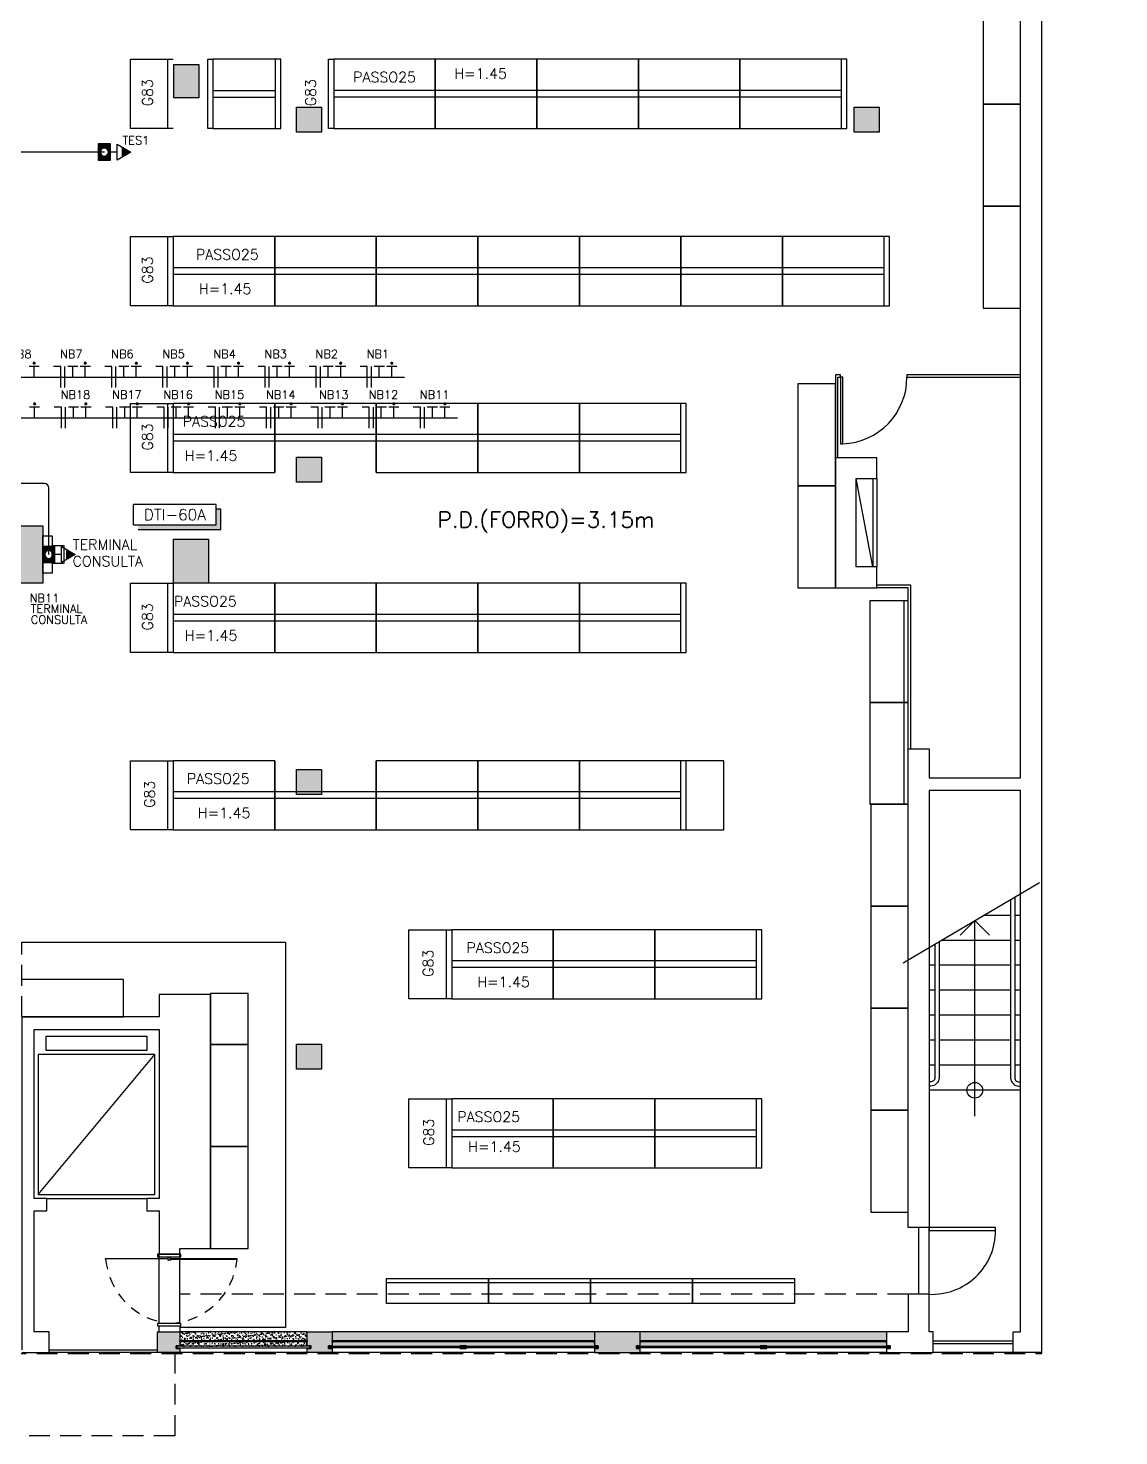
# Model space of a CAD drawing. Header units: metres. Extents: x -367 to 368, y -238 to 223.
# Drawn here: x 254.58 to 267.68, y 176.95 to 193.85 of the extents above; entities that cross this region are included whole.
import ezdxf
from ezdxf.enums import TextEntityAlignment as Align

# ---------------------------------------------------------------- set-up
doc = ezdxf.new("R2010")
doc.units = ezdxf.units.M
for name, pattern in [('DIVIDE', [31.75, 12.7, -6.35, 0, -6.35, 0, -6.35]), ('LA_BAU_BASES GERAIS_R00$0$LA_BAU_ALVENARIA TÉRREO_R01$0$HIDDEN2', [0.1875, 0.125, -0.0625]), ('LA_BAU_BASES GERAIS_R00$0$LA_BAU_FACHADAS_R01$0$DASHED2', [0.375, 0.25, -0.125])]:
    doc.linetypes.add(name, pattern=pattern)
for name, color, linetype in [('ELE-INDICAÇÕES', 10, 'Continuous'), ('ELE-INSTALAÇÕES', 160, 'Continuous'), ('ELE-TOMADAS', 10, 'Continuous'), ('ELE-VARIADOS', 10, 'Continuous'), ('ELETRICA', 160, 'Continuous'), ('LA_BAU_BASES GERAIS_R00$0$base', 253, 'Continuous')]:
    doc.layers.add(name, color=color, linetype=linetype)
doc.styles.add('LA_BAU_BASES GERAIS_R00$0$LA_BAU_MERC_R01$0$R40-125-RS', font='romans.shx', dxfattribs={"height": 0.1248})
doc.styles.add('LA_BAU_BASES GERAIS_R00$0$LA_BAU_MERC_R01$0$RS80', font='ROMANS', dxfattribs={"height": 0.18})
doc.styles.add('LA_BAU_BASES GERAIS_R00$0$R60-125-RS', font='romans.shx', dxfattribs={"height": 0.19})
doc.styles.add('LA_BAU_BASES GERAIS_R00$0$R80-100-RS', font='romans.shx', dxfattribs={"height": 0.203})
doc.styles.get("Standard").update_dxf_attribs({"font": 'romans.shx'})

# ---------------------------------------------------------------- blocks, each defined once
blk = doc.blocks.new('LA_BAU_BASES GERAIS_R00$0$LA_BAU_ALVENARIA TÉRREO_R01$0$PIL')
blk.add_lwpolyline([(-0.5, 0.5), (0.5, 0.5), (0.5, -0.5), (-0.5, -0.5)], close=True)
blk = doc.blocks.new('LA_BAU_BASES GERAIS_R00$0$LA_BAU_ALVENARIA TÉRREO_R01$0$mainel')
for p, q in [((244.802, 177.711), (244.762, 177.711)), ((244.762, 177.711), (244.762, 177.709)), ((244.762, 177.709), (244.842, 177.709)), ((244.762, 177.709), (244.762, 177.709)), ((244.762, 177.709), (244.8, 177.709)), ((244.842, 177.679), (244.762, 177.679)), ((244.8, 177.679), (244.762, 177.679)), ((244.762, 177.679), (244.762, 177.677)), ((244.762, 177.677), (244.802, 177.677)), ((244.8, 177.709), (244.8, 177.679)), ((244.802, 177.677), (244.802, 177.711)), ((244.802, 177.711), (244.842, 177.711)), ((244.802, 177.677), (244.802, 177.709)), ((244.842, 177.677), (244.802, 177.677)), ((244.804, 177.709), (244.804, 177.679)), ((244.842, 177.709), (244.804, 177.709)), ((244.804, 177.679), (244.842, 177.679)), ((244.842, 177.711), (244.842, 177.709)), ((244.842, 177.679), (244.842, 177.677))]:
    blk.add_line(p, q)
blk = doc.blocks.new('LA_BAU_BASES GERAIS_R00$0$LA_BAU_ALVENARIA TÉRREO_R01')
at = {"layer": 'LA_BAU_BASES GERAIS_R00$0$base'}
h = blk.add_hatch(color=256, dxfattribs=at)
h.dxf.hatch_style = 1
h.paths.add_polyline_path([(256.628, 193.418), (256.328, 193.418), (256.328, 193.018), (256.628, 193.018)])
h = blk.add_hatch(color=256, dxfattribs=at)
h.dxf.hatch_style = 1
h.paths.add_polyline_path([(258.1, 192.903), (257.8, 192.903), (257.8, 192.603), (258.1, 192.603)])
h = blk.add_hatch(color=256, dxfattribs=at)
h.dxf.hatch_style = 1
h.paths.add_polyline_path([(264.8, 192.903), (264.5, 192.903), (264.5, 192.603), (264.8, 192.603)])
h = blk.add_hatch(color=256, dxfattribs=at)
h.dxf.hatch_style = 1
h.paths.add_polyline_path([(258.1, 188.703), (257.8, 188.703), (257.8, 188.403), (258.1, 188.403)])
h = blk.add_hatch(color=256, dxfattribs=at)
h.dxf.hatch_style = 1
h.paths.add_polyline_path([(254.755, 187.878), (254.425, 187.878), (254.425, 187.188), (254.755, 187.188)])
h = blk.add_hatch(color=256, dxfattribs=at)
h.dxf.hatch_style = 1
h.paths.add_polyline_path([(256.745, 187.717), (256.325, 187.717), (256.325, 187.187), (256.745, 187.187)])
at = {"layer": 'LA_BAU_BASES GERAIS_R00$0$base', "linetype": 'Continuous'}
h = blk.add_hatch(color=256, dxfattribs=at)
h.dxf.hatch_style = 1
h.paths.add_polyline_path([(258.1, 184.953), (257.8, 184.953), (257.8, 184.653), (258.1, 184.653)])
h = blk.add_hatch(color=256, dxfattribs=at)
h.dxf.hatch_style = 1
h.paths.add_polyline_path([(258.1, 181.653), (257.8, 181.653), (257.8, 181.353), (258.1, 181.353)])
at = {"layer": 'LA_BAU_BASES GERAIS_R00$0$base'}
h = blk.add_hatch(color=256, dxfattribs=at)
h.dxf.hatch_style = 1
h.paths.add_polyline_path([(256.4, 178.2), (256.13, 178.2), (256.13, 177.95), (256.4, 177.95), (256.4, 177.998), (256.355, 177.998), (256.355, 178.032), (256.4, 178.032)])
h = blk.add_hatch(dxfattribs=at)
h.set_pattern_fill('AR-SAND', color=256, scale=0.001)
h.paths.add_polyline_path([(257.93, 178.2), (256.4, 178.2), (256.4, 178.09), (257.93, 178.09)])
h = blk.add_hatch(color=256, dxfattribs=at)
h.dxf.hatch_style = 1
h.paths.add_polyline_path([(258.23, 178.2), (257.93, 178.2), (257.93, 178.032), (257.975, 178.032), (257.975, 177.998), (257.93, 177.998), (257.93, 177.95), (258.23, 177.95), (258.23, 177.998), (258.185, 177.998), (258.185, 178.032), (258.23, 178.032)])
h = blk.add_hatch(dxfattribs=at)
h.set_pattern_fill('AR-SAND', color=256, scale=0.001)
h.paths.add_polyline_path([(261.38, 178.2), (258.23, 178.2), (258.23, 178.09), (261.38, 178.09)])
h = blk.add_hatch(color=256, dxfattribs=at)
h.dxf.hatch_style = 1
h.paths.add_polyline_path([(261.93, 178.2), (261.38, 178.2), (261.38, 178.032), (261.425, 178.032), (261.425, 177.998), (261.38, 177.998), (261.38, 177.95), (261.93, 177.95), (261.93, 177.998), (261.885, 177.998), (261.885, 178.032), (261.93, 178.032)])
at = {"layer": 'LA_BAU_BASES GERAIS_R00$0$base', "linetype": 'Continuous'}
h = blk.add_hatch(dxfattribs=at)
h.set_pattern_fill('AR-SAND', color=256, scale=0.001)
h.paths.add_polyline_path([(264.89, 178.2), (261.93, 178.2), (261.93, 178.09), (264.89, 178.09)])
h = blk.add_hatch(dxfattribs=at)
h.set_pattern_fill('AR-SAND', color=256, scale=0.001)
h.paths.add_polyline_path([(256.4, 178.08), (257.93, 178.08), (257.93, 178.025), (256.4, 178.025)])
h = blk.add_hatch(dxfattribs=at)
h.set_pattern_fill('AR-SAND', color=256, scale=0.001)
h.paths.add_polyline_path([(258.23, 178.08), (261.38, 178.08), (261.38, 178.025), (258.23, 178.025)])
at = {"layer": 'LA_BAU_BASES GERAIS_R00$0$base'}
h = blk.add_hatch(dxfattribs=at)
h.set_pattern_fill('AR-SAND', color=256, scale=0.001)
h.paths.add_polyline_path([(261.93, 178.08), (264.89, 178.08), (264.89, 178.025), (261.93, 178.025)])
at = {"layer": 'LA_BAU_BASES GERAIS_R00$0$base', "linetype": 'Continuous'}
for p, q in [((264.725, 187.384), (264.525, 188.444)), ((264.725, 188.444), (264.725, 187.384)), ((264.775, 188.444), (264.775, 187.384)), ((265.088, 182.631), (266.727, 183.595)), ((266.38, 183.2), (266.056, 183.2)), ((266.5, 183.2), (266.43, 183.2)), ((266.38, 182.9), (265.546, 182.9)), ((266.5, 182.9), (266.43, 182.9)), ((265.47, 182.6), (265.4, 182.6)), ((266.38, 182.6), (265.52, 182.6)), ((266.5, 182.6), (266.43, 182.6)), ((265.47, 182.3), (265.4, 182.3)), ((266.38, 182.3), (265.52, 182.3)), ((266.5, 182.3), (266.43, 182.3)), ((265.47, 182), (265.4, 182)), ((266.38, 182), (265.52, 182)), ((266.5, 182), (266.43, 182)), ((265.47, 181.7), (265.4, 181.7)), ((266.38, 181.7), (265.52, 181.7)), ((266.5, 181.7), (266.43, 181.7)), ((254.7, 179.85), (256.1, 181.53)), ((265.47, 181.4), (265.4, 181.4)), ((266.38, 181.4), (265.52, 181.4)), ((266.5, 181.4), (266.43, 181.4)), ((266.5, 181.1), (265.4, 181.1)), ((254.803, 179.8), (256.005, 179.8)), ((265.275, 179.45), (265.275, 178.65)), ((265.4, 178.65), (265.4, 179.45)), ((256.15, 178.33), (256.15, 179.13)), ((256.4, 178.33), (256.4, 179.13)), ((264.89, 178.2), (261.93, 178.2)), ((259.795, 178.025), (259.795, 178.005)), ((259.815, 178.025), (259.815, 178.005)), ((263.4, 178.025), (263.4, 178.005)), ((263.42, 178.025), (263.42, 178.005)), ((266.41, 177.95), (265.45, 177.95)), ((266.75, 177.95), (266.75, 177.94))]:
    blk.add_line(p, q, dxfattribs=at)
at = {"layer": 'LA_BAU_BASES GERAIS_R00$0$base'}
for p, q in [((256.15, 178.3), (256.15, 179.1)), ((256.4, 178.3), (256.4, 179.1)), ((257.93, 178.2), (256.4, 178.2)), ((261.38, 178.2), (258.23, 178.2)), ((257.915, 178.09), (256.402, 178.09)), ((257.915, 178.08), (256.402, 178.08)), ((261.365, 178.09), (258.245, 178.09)), ((261.365, 178.08), (258.245, 178.08)), ((264.875, 178.09), (261.945, 178.09)), ((264.875, 178.08), (261.945, 178.08)), ((265.45, 178.09), (266.41, 178.09)), ((265.45, 178.06), (266.41, 178.06)), ((256.13, 177.98), (254.83, 177.98)), ((256.13, 177.95), (254.83, 177.95)), ((257.93, 177.95), (256.4, 177.95)), ((261.38, 177.95), (258.23, 177.95)), ((264.89, 177.95), (261.93, 177.95))]:
    blk.add_line(p, q, dxfattribs=at)
at = {"layer": 'LA_BAU_BASES GERAIS_R00$0$base', "linetype": 'LA_BAU_BASES GERAIS_R00$0$LA_BAU_FACHADAS_R01$0$DASHED2'}
for p, q in [((265.15, 178.65), (256.4, 178.65)), ((252.055, 177.94), (266.75, 177.94)), ((256.338, 177.95), (256.338, 176.95)), ((256.338, 176.95), (244.01, 176.95))]:
    blk.add_line(p, q, dxfattribs=at)
at = {"layer": 'LA_BAU_BASES GERAIS_R00$0$base', "linetype": 'Continuous'}
for points in [[(267.681, 200.09), (266.75, 200.09), (266.75, 177.95), (266.41, 177.95), (266.41, 178.2), (266.5, 178.2), (266.5, 184.7), (265.4, 184.7), (265.4, 179.45), (265.15, 179.45), (265.15, 185.2), (265.4, 185.2), (265.4, 184.85), (266.5, 184.85), (266.5, 210.65)], [(264.305, 188.694), (264.305, 189.662), (264.335, 189.662), (264.335, 189.692), (264.275, 189.692), (264.275, 188.694)], [(266.5, 189.692), (265.135, 189.692), (265.135, 189.662), (266.5, 189.662)], [(265.18, 185.2), (265.18, 187.164), (264.775, 187.164)], [(265.15, 185.2), (265.15, 187.134), (264.775, 187.134)], [(264.89, 177.998), (264.89, 177.95), (265.45, 177.95), (265.45, 178.2), (265.4, 178.2), (265.4, 178.65), (265.15, 178.65), (265.15, 178.2), (264.89, 178.2), (264.89, 178.032)], [(259.795, 178.005), (258.195, 178.005), (258.195, 178.025), (259.795, 178.025)], [(259.815, 178.025), (261.415, 178.025), (261.415, 178.005), (259.815, 178.005)], [(263.4, 178.005), (261.895, 178.005), (261.895, 178.025), (263.4, 178.025)], [(263.42, 178.025), (264.925, 178.025), (264.925, 178.005), (263.42, 178.005)], [(264.89, 178.032), (264.935, 178.032), (264.935, 177.998), (264.89, 177.998), (264.89, 178), (264.933, 178), (264.933, 178.03), (264.89, 178.03), (264.89, 178.032)]]:
    blk.add_lwpolyline(points, dxfattribs=at)
at = {"layer": 'LA_BAU_BASES GERAIS_R00$0$base'}
for points in [[(256.328, 193.418), (256.628, 193.418), (256.628, 193.018), (256.328, 193.018)], [(257.8, 192.903), (258.1, 192.903), (258.1, 192.603), (257.8, 192.603)], [(264.5, 192.903), (264.8, 192.903), (264.8, 192.603), (264.5, 192.603)], [(257.8, 188.703), (258.1, 188.703), (258.1, 188.403), (257.8, 188.403)], [(256.325, 187.717), (256.745, 187.717), (256.745, 187.187), (256.325, 187.187)], [(256.412, 178.27), (256.412, 178.3), (256.132, 178.3), (256.132, 178.27)], [(256.415, 178.09), (256.402, 178.09), (256.402, 178.08), (256.415, 178.08), (256.415, 178.078), (256.4, 178.078), (256.4, 178.091), (256.415, 178.091)], [(257.915, 178.09), (257.928, 178.09), (257.928, 178.08), (257.915, 178.08), (257.915, 178.078), (257.93, 178.078), (257.93, 178.091), (257.915, 178.091)], [(258.245, 178.09), (258.232, 178.09), (258.232, 178.08), (258.245, 178.08), (258.245, 178.078), (258.23, 178.078), (258.23, 178.091), (258.245, 178.091)], [(261.365, 178.09), (261.378, 178.09), (261.378, 178.08), (261.365, 178.08), (261.365, 178.078), (261.38, 178.078), (261.38, 178.091), (261.365, 178.091)], [(261.945, 178.09), (261.932, 178.09), (261.932, 178.08), (261.945, 178.08), (261.945, 178.078), (261.93, 178.078), (261.93, 178.091), (261.945, 178.091)]]:
    blk.add_lwpolyline(points, close=True, dxfattribs=at)
at = {"layer": 'LA_BAU_BASES GERAIS_R00$0$base', "linetype": 'Continuous'}
for points in [[(264.335, 188.862), (264.365, 188.862), (264.365, 189.662), (264.335, 189.662)], [(264.775, 188.694), (264.275, 188.694), (264.275, 187.134), (264.775, 187.134), (264.775, 187.384), (264.525, 187.384), (264.525, 188.444), (264.775, 188.444)], [(257.8, 184.953), (258.1, 184.953), (258.1, 184.653), (257.8, 184.653)], [(254.796, 181.576), (254.796, 181.749), (256.002, 181.749), (256.002, 181.576)], [(257.8, 181.653), (258.1, 181.653), (258.1, 181.353), (257.8, 181.353)], [(256.1, 179.85), (256.1, 181.53), (254.7, 181.53), (254.7, 179.85)], [(265.4, 179.415), (266.2, 179.415), (266.2, 179.45), (265.4, 179.45)], [(256.254, 179.079), (256.254, 179.074), (255.508, 179.074), (255.508, 179.079)], [(256.412, 179.1), (256.412, 179.13), (256.132, 179.13), (256.132, 179.1)], [(256.292, 179.077), (256.292, 179.072), (257.087, 179.072), (257.087, 179.077)], [(256.365, 178.005), (257.965, 178.005), (257.965, 178.025), (256.365, 178.025)], [(264.875, 178.09), (264.888, 178.09), (264.888, 178.08), (264.875, 178.08), (264.875, 178.078), (264.89, 178.078), (264.89, 178.091), (264.875, 178.091)]]:
    blk.add_lwpolyline(points, close=True, dxfattribs=at)
for points in [[(266.43, 183.42), (266.43, 181.25, 0.414214), (266.48, 181.2), (266.5, 181.2)], [(266.38, 183.391), (266.38, 181.25, 0.414214), (266.48, 181.15), (266.5, 181.15)], [(265.52, 182.885), (265.52, 181.25, -0.414214), (265.42, 181.15), (265.4, 181.15)], [(265.47, 182.855), (265.47, 181.25, -0.414214), (265.42, 181.2), (265.4, 181.2)]]:
    blk.add_lwpolyline(points, format="xyb", dxfattribs=at)
at = {"layer": 'LA_BAU_BASES GERAIS_R00$0$base', "linetype": 'LA_BAU_BASES GERAIS_R00$0$LA_BAU_FACHADAS_R01$0$DASHED2'}
blk.add_lwpolyline([(254.5, 181.98), (254.5, 182.88), (257.67, 182.88), (257.67, 178.25), (256.4, 178.25)], dxfattribs=at)
at = {"layer": 'LA_BAU_BASES GERAIS_R00$0$base'}
for points in [[(254.5, 177.95), (254.5, 177.95), (254.83, 177.95), (254.83, 178.2), (254.65, 178.2), (254.65, 179.65), (254.803, 179.65), (254.803, 179.8), (254.65, 179.8), (254.65, 181.83), (256.15, 181.83), (256.15, 179.8), (256.005, 179.8), (256.005, 179.65), (256.15, 179.65), (256.15, 179.13), (256.4, 179.13), (256.4, 179.2), (256.77, 179.2), (256.77, 182.25), (256.15, 182.25), (256.15, 181.98), (254.5, 181.98), (254.5, 177.984)], [(256.4, 177.998), (256.4, 177.95), (256.13, 177.95), (256.13, 178.2), (256.4, 178.2), (256.4, 178.032)], [(256.15, 178.2), (256.15, 178.27), (256.4, 178.27), (256.4, 178.2)], [(257.93, 178.032), (257.93, 178.2), (258.23, 178.2), (258.23, 178.032)], [(261.93, 178.032), (261.93, 178.2), (261.38, 178.2), (261.38, 178.032)], [(256.4, 178.032), (256.355, 178.032), (256.355, 177.998), (256.4, 177.998), (256.4, 178), (256.357, 178), (256.357, 178.03), (256.4, 178.03), (256.4, 178.032)], [(257.93, 178.032), (257.975, 178.032), (257.975, 177.998), (257.93, 177.998), (257.93, 178), (257.973, 178), (257.973, 178.03), (257.93, 178.03), (257.93, 178.032)], [(258.23, 177.998), (258.23, 177.95), (257.93, 177.95), (257.93, 177.998)], [(258.23, 178.032), (258.185, 178.032), (258.185, 177.998), (258.23, 177.998), (258.23, 178), (258.187, 178), (258.187, 178.03), (258.23, 178.03), (258.23, 178.032)], [(261.38, 178.032), (261.425, 178.032), (261.425, 177.998), (261.38, 177.998), (261.38, 178), (261.423, 178), (261.423, 178.03), (261.38, 178.03), (261.38, 178.032)], [(261.38, 177.998), (261.38, 177.95), (261.93, 177.95), (261.93, 177.998)], [(261.93, 178.032), (261.885, 178.032), (261.885, 177.998), (261.93, 177.998), (261.93, 178), (261.887, 178), (261.887, 178.03), (261.93, 178.03), (261.93, 178.032)]]:
    blk.add_lwpolyline(points, dxfattribs=at)
at = {"layer": 'LA_BAU_BASES GERAIS_R00$0$base', "linetype": 'Continuous'}
for radius in [0.0191, 0.0163]:
    blk.add_circle((256.273, 179.075), radius, dxfattribs=at)
for centre, radius, start, end in [((264.335, 189.661), 0.8, 272.1476, 0.0402), ((265.434, 179.415), 0.766, 267.4377, 0)]:
    blk.add_arc(centre, radius, start, end, dxfattribs=at)
at = {"layer": 'LA_BAU_BASES GERAIS_R00$0$base', "linetype": 'LA_BAU_BASES GERAIS_R00$0$LA_BAU_ALVENARIA TÉRREO_R01$0$HIDDEN2'}
for centre, radius, start, end in [((256.357, 179.148), 0.852, 185.0333, 264.4509), ((256.246, 179.143), 0.844, 271.939, 355.185)]:
    blk.add_arc(centre, radius, start, end, dxfattribs=at)
at = {"layer": 'LA_BAU_BASES GERAIS_R00$0$base', "xscale": 0.69, "yscale": 0.33, "zscale": 0.69, "rotation": 270}
blk.add_blockref('LA_BAU_BASES GERAIS_R00$0$LA_BAU_ALVENARIA TÉRREO_R01$0$PIL', (254.59, 187.533), dxfattribs=at)
at = {"layer": 'LA_BAU_BASES GERAIS_R00$0$base', "linetype": 'Continuous'}
for p in [(15.003, 0.321), (18.608, 0.321)]:
    blk.add_blockref('LA_BAU_BASES GERAIS_R00$0$LA_BAU_ALVENARIA TÉRREO_R01$0$mainel', p, dxfattribs=at)
blk = doc.blocks.new('LA_BAU_BASES GERAIS_R00$0$LA_BAU_MERC_R01')
at = {"layer": 'LA_BAU_BASES GERAIS_R00$0$base'}
for p, q in [((266.05, 194.165), (266.05, 192.94)), ((266.5, 192.94), (266.5, 194.165)), ((257.551, 193.48), (256.801, 193.48)), ((256.801, 192.65), (256.801, 193.48)), ((257.551, 192.65), (257.551, 193.48)), ((258.249, 193.48), (258.249, 192.65)), ((259.469, 193.48), (258.249, 193.48)), ((259.469, 193.48), (259.469, 192.65)), ((260.689, 193.48), (259.469, 193.48)), ((259.469, 192.65), (259.469, 193.48)), ((260.689, 193.48), (260.689, 192.65)), ((261.909, 193.48), (260.689, 193.48)), ((260.689, 192.65), (260.689, 193.48)), ((261.909, 193.48), (261.909, 192.65)), ((263.129, 193.48), (261.909, 193.48)), ((261.909, 192.65), (261.909, 193.48)), ((263.129, 193.48), (263.129, 192.65)), ((264.349, 193.48), (263.129, 193.48)), ((263.129, 192.65), (263.129, 193.48)), ((264.349, 192.65), (264.349, 193.48)), ((256.801, 193.105), (257.551, 193.105)), ((259.469, 193.105), (258.249, 193.105)), ((260.689, 193.105), (259.469, 193.105)), ((261.909, 193.105), (260.689, 193.105)), ((263.129, 193.105), (261.909, 193.105)), ((264.349, 193.105), (263.129, 193.105)), ((256.801, 193.025), (257.551, 193.025)), ((259.469, 193.025), (258.249, 193.025)), ((260.689, 193.025), (259.469, 193.025)), ((261.909, 193.025), (260.689, 193.025)), ((263.129, 193.025), (261.909, 193.025)), ((264.349, 193.025), (263.129, 193.025)), ((266.05, 192.94), (266.05, 191.715)), ((266.5, 192.94), (266.05, 192.94)), ((266.05, 192.94), (266.5, 192.94)), ((266.5, 191.715), (266.5, 192.94)), ((256.801, 192.65), (257.551, 192.65)), ((258.249, 192.65), (259.469, 192.65)), ((259.469, 192.65), (260.689, 192.65)), ((260.689, 192.65), (261.909, 192.65)), ((261.909, 192.65), (263.129, 192.65)), ((263.129, 192.65), (264.349, 192.65)), ((266.05, 191.715), (266.05, 190.49)), ((266.5, 191.715), (266.05, 191.715)), ((266.05, 191.715), (266.5, 191.715)), ((266.5, 190.49), (266.5, 191.715)), ((256.32, 191.35), (256.32, 190.52)), ((257.54, 191.35), (256.32, 191.35)), ((257.54, 191.35), (257.54, 190.52)), ((258.76, 191.35), (257.54, 191.35)), ((257.54, 190.52), (257.54, 191.35)), ((258.76, 191.35), (258.76, 190.52)), ((259.98, 191.35), (258.76, 191.35)), ((258.76, 190.52), (258.76, 191.35)), ((259.98, 191.35), (259.98, 190.52)), ((261.2, 191.35), (259.98, 191.35)), ((259.98, 190.52), (259.98, 191.35)), ((261.2, 191.35), (261.2, 190.52)), ((262.42, 191.35), (261.2, 191.35)), ((261.2, 190.52), (261.2, 191.35)), ((262.42, 190.52), (262.42, 191.35)), ((262.42, 191.35), (262.42, 190.52)), ((263.64, 191.35), (262.42, 191.35)), ((263.64, 191.35), (263.64, 190.52)), ((264.86, 191.35), (263.64, 191.35)), ((263.64, 190.52), (263.64, 191.35)), ((264.86, 190.52), (264.86, 191.35)), ((257.54, 190.975), (256.32, 190.975)), ((257.54, 190.895), (256.32, 190.895)), ((258.76, 190.975), (257.54, 190.975)), ((258.76, 190.895), (257.54, 190.895)), ((259.98, 190.975), (258.76, 190.975)), ((259.98, 190.895), (258.76, 190.895)), ((261.2, 190.975), (259.98, 190.975)), ((261.2, 190.895), (259.98, 190.895)), ((262.42, 190.975), (261.2, 190.975)), ((262.42, 190.895), (261.2, 190.895)), ((263.64, 190.975), (262.42, 190.975)), ((263.64, 190.895), (262.42, 190.895)), ((264.86, 190.975), (263.64, 190.975)), ((264.86, 190.895), (263.64, 190.895)), ((256.32, 190.52), (257.54, 190.52)), ((257.54, 190.52), (258.76, 190.52)), ((258.76, 190.52), (259.98, 190.52)), ((259.98, 190.52), (261.2, 190.52)), ((261.2, 190.52), (262.42, 190.52)), ((262.42, 190.52), (263.64, 190.52)), ((263.64, 190.52), (264.86, 190.52)), ((266.05, 190.49), (266.5, 190.49)), ((263.825, 189.584), (263.825, 188.359)), ((264.275, 189.584), (263.825, 189.584)), ((264.275, 188.359), (264.275, 189.584)), ((256.32, 189.347), (256.32, 188.517)), ((257.54, 189.347), (256.32, 189.347)), ((257.54, 189.347), (257.54, 188.517)), ((258.76, 189.347), (257.54, 189.347)), ((257.54, 188.517), (257.54, 189.347)), ((258.76, 188.517), (258.76, 189.347)), ((258.76, 189.347), (258.76, 188.517)), ((259.98, 189.347), (258.76, 189.347)), ((259.98, 189.347), (259.98, 188.517)), ((261.2, 189.347), (259.98, 189.347)), ((259.98, 188.517), (259.98, 189.347)), ((261.2, 188.517), (261.2, 189.347)), ((261.2, 189.347), (261.2, 188.517)), ((262.42, 189.347), (261.2, 189.347)), ((262.42, 188.517), (262.42, 189.347)), ((257.54, 188.972), (256.32, 188.972)), ((257.54, 188.892), (256.32, 188.892)), ((258.76, 188.972), (257.54, 188.972)), ((258.76, 188.892), (257.54, 188.892)), ((259.98, 188.972), (258.76, 188.972)), ((259.98, 188.892), (258.76, 188.892)), ((261.2, 188.972), (259.98, 188.972)), ((261.2, 188.892), (259.98, 188.892)), ((262.42, 188.972), (261.2, 188.972)), ((262.42, 188.892), (261.2, 188.892)), ((256.32, 188.517), (257.54, 188.517)), ((258.76, 188.517), (259.98, 188.517)), ((259.98, 188.517), (261.2, 188.517)), ((261.2, 188.517), (262.42, 188.517)), ((263.825, 188.359), (264.275, 188.359)), ((263.825, 188.359), (263.825, 187.134)), ((264.275, 188.359), (263.825, 188.359)), ((264.275, 187.134), (264.275, 188.359)), ((254.755, 187.308), (254.755, 187.758)), ((254.755, 187.758), (254.865, 187.758)), ((254.865, 187.758), (254.865, 187.308)), ((254.865, 187.423), (254.865, 187.643)), ((254.865, 187.643), (255.005, 187.643)), ((255.005, 187.643), (255.005, 187.423)), ((254.865, 187.308), (254.755, 187.308)), ((255.005, 187.423), (254.865, 187.423)), ((256.32, 187.187), (256.32, 186.357)), ((257.54, 187.187), (256.32, 187.187)), ((257.54, 187.187), (257.54, 186.357)), ((258.76, 187.187), (257.54, 187.187)), ((257.54, 186.357), (257.54, 187.187)), ((258.76, 187.187), (258.76, 186.357)), ((259.98, 187.187), (258.76, 187.187)), ((258.76, 186.357), (258.76, 187.187)), ((259.98, 187.187), (259.98, 186.357)), ((261.2, 187.187), (259.98, 187.187)), ((259.98, 186.357), (259.98, 187.187)), ((261.2, 186.357), (261.2, 187.187)), ((261.2, 187.187), (261.2, 186.357)), ((262.42, 187.187), (261.2, 187.187)), ((262.42, 186.357), (262.42, 187.187)), ((263.825, 187.134), (264.275, 187.134)), ((265.15, 186.975), (264.69, 186.975)), ((264.69, 186.975), (264.69, 185.755)), ((265.1, 185.755), (265.1, 186.975)), ((265.15, 185.755), (265.15, 186.975)), ((257.54, 186.812), (256.32, 186.812)), ((258.76, 186.812), (257.54, 186.812)), ((259.98, 186.812), (258.76, 186.812)), ((261.2, 186.812), (259.98, 186.812)), ((262.42, 186.812), (261.2, 186.812)), ((257.54, 186.732), (256.32, 186.732)), ((258.76, 186.732), (257.54, 186.732)), ((259.98, 186.732), (258.76, 186.732)), ((261.2, 186.732), (259.98, 186.732)), ((262.42, 186.732), (261.2, 186.732)), ((256.32, 186.357), (257.54, 186.357)), ((257.54, 186.357), (258.76, 186.357)), ((258.76, 186.357), (259.98, 186.357)), ((259.98, 186.357), (261.2, 186.357)), ((261.2, 186.357), (262.42, 186.357)), ((265.15, 185.755), (264.69, 185.755)), ((264.69, 185.755), (264.69, 184.535)), ((264.69, 185.755), (265.15, 185.755)), ((265.1, 184.535), (265.1, 185.755)), ((265.15, 184.535), (265.15, 185.755)), ((256.32, 185.057), (256.32, 184.227)), ((257.54, 185.057), (256.32, 185.057)), ((257.54, 185.057), (257.54, 184.227)), ((257.54, 184.227), (257.54, 185.057)), ((258.76, 184.227), (258.76, 185.057)), ((258.76, 185.057), (258.76, 184.227)), ((259.98, 185.057), (258.76, 185.057)), ((259.98, 185.057), (259.98, 184.227)), ((261.2, 185.057), (259.98, 185.057)), ((259.98, 184.227), (259.98, 185.057)), ((261.2, 185.057), (261.2, 184.227)), ((262.42, 185.057), (261.2, 185.057)), ((261.2, 184.227), (261.2, 185.057)), ((262.42, 184.227), (262.42, 185.057)), ((257.54, 184.682), (256.32, 184.682)), ((257.54, 184.602), (256.32, 184.602)), ((258.76, 184.682), (257.54, 184.682)), ((258.76, 184.602), (257.54, 184.602)), ((259.98, 184.682), (258.76, 184.682)), ((259.98, 184.602), (258.76, 184.602)), ((261.2, 184.682), (259.98, 184.682)), ((261.2, 184.602), (259.98, 184.602)), ((262.42, 184.682), (261.2, 184.682)), ((262.42, 184.602), (261.2, 184.602)), ((264.69, 184.535), (265.15, 184.535)), ((264.7, 184.535), (264.7, 183.31)), ((265.15, 184.535), (264.7, 184.535)), ((265.15, 183.31), (265.15, 184.535)), ((256.32, 184.227), (257.54, 184.227)), ((257.54, 184.227), (258.76, 184.227)), ((258.76, 184.227), (259.98, 184.227)), ((259.98, 184.227), (261.2, 184.227)), ((261.2, 184.227), (262.42, 184.227)), ((264.7, 183.31), (265.15, 183.31)), ((264.7, 183.31), (264.7, 182.085)), ((265.15, 183.31), (264.7, 183.31)), ((265.15, 182.085), (265.15, 183.31)), ((259.666, 183.027), (259.666, 182.197)), ((260.886, 183.027), (259.666, 183.027)), ((260.886, 183.027), (260.886, 182.197)), ((262.106, 183.027), (260.886, 183.027)), ((260.886, 182.197), (260.886, 183.027)), ((262.106, 183.027), (262.106, 182.197)), ((263.326, 183.027), (262.106, 183.027)), ((262.106, 182.197), (262.106, 183.027)), ((263.326, 182.197), (263.326, 183.027)), ((254.5, 182.88), (257.67, 182.88)), ((257.67, 182.88), (257.67, 178.25)), ((260.886, 182.652), (259.666, 182.652)), ((260.886, 182.572), (259.666, 182.572)), ((262.106, 182.652), (260.886, 182.652)), ((262.106, 182.572), (260.886, 182.572)), ((263.326, 182.652), (262.106, 182.652)), ((263.326, 182.572), (262.106, 182.572)), ((255.725, 182.43), (254.5, 182.43)), ((255.725, 181.98), (255.725, 182.43)), ((257.22, 182.262), (256.77, 182.262)), ((256.77, 182.262), (256.77, 181.65)), ((257.22, 181.65), (257.22, 182.262)), ((259.666, 182.197), (260.886, 182.197)), ((260.886, 182.197), (262.106, 182.197)), ((262.106, 182.197), (263.326, 182.197)), ((264.7, 182.085), (264.7, 180.86)), ((265.15, 182.085), (264.7, 182.085)), ((264.7, 182.085), (265.15, 182.085)), ((265.15, 180.86), (265.15, 182.085)), ((254.5, 181.98), (255.725, 181.98)), ((256.77, 181.65), (257.22, 181.65)), ((257.22, 181.65), (256.77, 181.65)), ((256.77, 181.65), (256.77, 180.425)), ((257.22, 180.425), (257.22, 181.65)), ((259.666, 180.997), (259.666, 180.167)), ((260.886, 180.997), (259.666, 180.997)), ((260.886, 180.997), (260.886, 180.167)), ((262.106, 180.997), (260.886, 180.997)), ((260.886, 180.167), (260.886, 180.997)), ((262.106, 180.997), (262.106, 180.167)), ((263.326, 180.997), (262.106, 180.997)), ((262.106, 180.167), (262.106, 180.997)), ((263.326, 180.167), (263.326, 180.997)), ((264.7, 180.86), (264.7, 179.635)), ((265.15, 180.86), (264.7, 180.86)), ((264.7, 180.86), (265.15, 180.86)), ((265.15, 179.635), (265.15, 180.86)), ((260.886, 180.622), (259.666, 180.622)), ((260.886, 180.542), (259.666, 180.542)), ((262.106, 180.622), (260.886, 180.622)), ((262.106, 180.542), (260.886, 180.542)), ((263.326, 180.622), (262.106, 180.622)), ((263.326, 180.542), (262.106, 180.542)), ((256.77, 180.425), (257.22, 180.425)), ((257.22, 180.425), (256.77, 180.425)), ((256.77, 180.425), (256.77, 179.2)), ((257.22, 179.2), (257.22, 180.425)), ((259.666, 180.167), (260.886, 180.167)), ((260.886, 180.167), (262.106, 180.167)), ((262.106, 180.167), (263.326, 180.167)), ((264.7, 179.635), (265.15, 179.635)), ((256.77, 179.2), (257.22, 179.2)), ((258.883, 178.54), (258.883, 178.84)), ((258.883, 178.84), (260.108, 178.84)), ((260.108, 178.84), (260.108, 178.54)), ((260.108, 178.54), (260.108, 178.84)), ((260.108, 178.84), (261.333, 178.84)), ((261.333, 178.84), (261.333, 178.54)), ((261.333, 178.54), (261.333, 178.84)), ((261.333, 178.84), (262.558, 178.84)), ((262.558, 178.54), (262.558, 178.84)), ((262.558, 178.84), (263.783, 178.84)), ((262.558, 178.84), (262.558, 178.54)), ((263.783, 178.84), (263.783, 178.54)), ((258.883, 178.79), (260.108, 178.79)), ((260.108, 178.79), (261.333, 178.79)), ((261.333, 178.79), (262.558, 178.79)), ((262.558, 178.79), (263.783, 178.79)), ((260.108, 178.54), (258.883, 178.54)), ((261.333, 178.54), (260.108, 178.54)), ((262.558, 178.54), (261.333, 178.54)), ((263.783, 178.54), (262.558, 178.54)), ((257.67, 178.25), (256.4, 178.25))]:
    blk.add_line(p, q, dxfattribs=at)
at = {"layer": 'LA_BAU_BASES GERAIS_R00$0$base', "linetype": 'Continuous'}
for p, q in [((255.806, 193.48), (256.32, 193.48)), ((255.806, 192.65), (255.806, 193.48)), ((256.256, 192.65), (256.256, 193.48)), ((256.737, 192.65), (256.737, 193.48)), ((256.737, 193.48), (256.801, 193.48)), ((257.615, 193.48), (257.551, 193.48)), ((257.615, 192.65), (257.615, 193.48)), ((258.185, 192.65), (258.185, 193.48)), ((258.185, 193.48), (258.249, 193.48)), ((264.413, 193.48), (264.349, 193.48)), ((264.413, 192.65), (264.413, 193.48)), ((256.32, 192.65), (255.806, 192.65)), ((256.801, 192.65), (256.737, 192.65)), ((257.551, 192.65), (257.615, 192.65)), ((258.249, 192.65), (258.185, 192.65)), ((264.349, 192.65), (264.413, 192.65)), ((255.806, 191.35), (256.32, 191.35)), ((255.806, 190.52), (255.806, 191.35)), ((256.256, 190.52), (256.256, 191.35)), ((264.924, 191.35), (264.86, 191.35)), ((264.924, 190.52), (264.924, 191.35)), ((256.32, 190.52), (255.806, 190.52)), ((264.86, 190.52), (264.924, 190.52)), ((255.806, 189.347), (256.32, 189.347)), ((255.806, 188.517), (255.806, 189.347)), ((256.256, 188.517), (256.256, 189.347)), ((262.484, 189.347), (262.42, 189.347)), ((262.484, 188.517), (262.484, 189.347)), ((256.32, 188.517), (255.806, 188.517)), ((262.42, 188.517), (262.484, 188.517)), ((255.806, 187.187), (256.32, 187.187)), ((255.806, 186.357), (255.806, 187.187)), ((256.256, 186.357), (256.256, 187.187)), ((262.484, 187.187), (262.42, 187.187)), ((262.484, 186.357), (262.484, 187.187)), ((256.32, 186.357), (255.806, 186.357)), ((262.42, 186.357), (262.484, 186.357)), ((255.806, 185.057), (256.32, 185.057)), ((255.806, 184.227), (255.806, 185.057)), ((256.256, 184.227), (256.256, 185.057)), ((262.934, 185.057), (262.42, 185.057)), ((262.484, 185.057), (262.42, 185.057)), ((262.484, 184.227), (262.484, 185.057)), ((262.484, 184.227), (262.484, 185.057)), ((262.934, 184.227), (262.934, 185.057)), ((256.32, 184.227), (255.806, 184.227)), ((262.42, 184.227), (262.934, 184.227)), ((262.42, 184.227), (262.484, 184.227)), ((259.152, 183.027), (259.666, 183.027)), ((259.152, 182.197), (259.152, 183.027)), ((259.602, 182.197), (259.602, 183.027)), ((263.39, 183.027), (263.326, 183.027)), ((263.39, 182.197), (263.39, 183.027)), ((259.666, 182.197), (259.152, 182.197)), ((263.326, 182.197), (263.39, 182.197)), ((259.152, 180.997), (259.666, 180.997)), ((259.152, 180.167), (259.152, 180.997)), ((259.602, 180.167), (259.602, 180.997)), ((263.39, 180.997), (263.326, 180.997)), ((263.39, 180.167), (263.39, 180.997)), ((259.666, 180.167), (259.152, 180.167)), ((263.326, 180.167), (263.39, 180.167))]:
    blk.add_line(p, q, dxfattribs=at)
at = {"layer": 'LA_BAU_BASES GERAIS_R00$0$base', "style": 'LA_BAU_BASES GERAIS_R00$0$LA_BAU_MERC_R01$0$R40-125-RS'}
for s, rotation, p in [('G83', 90, (256.074, 192.915)), ('G83', 90, (258.034, 192.915)), ('PASSO25', 359.9999, (258.482, 193.203)), ('H=1.45', 359.9999, (259.698, 193.246)), ('PASSO25', 359.9999, (256.593, 191.073)), ('G83', 90, (256.074, 190.785)), ('H=1.45', 359.9999, (256.629, 190.661)), ('PASSO25', 359.9999, (256.434, 189.069)), ('G83', 90, (256.074, 188.781)), ('H=1.45', 359.9999, (256.46, 188.658)), ('PASSO25', 359.9999, (256.329, 186.909)), ('G83', 90, (256.074, 186.621)), ('H=1.45', 359.9999, (256.46, 186.498)), ('G83', 90, (256.099, 184.491)), ('PASSO25', 359.9999, (256.484, 184.779)), ('H=1.45', 359.9999, (256.616, 184.368)), ('G83', 90, (259.445, 182.461)), ('PASSO25', 359.9999, (259.843, 182.749)), ('H=1.45', 359.9999, (259.974, 182.338)), ('G83', 90, (259.452, 180.431)), ('PASSO25', 359.9999, (259.733, 180.719)), ('H=1.45', 359.9999, (259.864, 180.361))]:
    blk.add_text(s, height=0.1248, rotation=rotation, dxfattribs=at).set_placement(p)
for s, p in [('TERMINAL', (255.112, 187.59)), ('CONSULTA', (255.112, 187.39))]:
    blk.add_text(s, height=0.1248, dxfattribs=at).set_placement(p)
at = {"layer": 'LA_BAU_BASES GERAIS_R00$0$base', "text_generation_flag": 4}
for tag, height, rotation, style, p in [('CD H=1.45', 0.12, 180, 'LA_BAU_BASES GERAIS_R00$0$LA_BAU_MERC_R01$0$RS80', (261.738, 205.549)), ('CD H=1.45', 0.12, 180, 'LA_BAU_BASES GERAIS_R00$0$LA_BAU_MERC_R01$0$RS80', (262.989, 205.549)), ('CD H=2.25', 0.125, 270, 'LA_BAU_BASES GERAIS_R00$0$LA_BAU_MERC_R01$0$R40-125-RS', (266.17, 203.663)), ('CD H=1.45', 0.12, 180, 'LA_BAU_BASES GERAIS_R00$0$LA_BAU_MERC_R01$0$RS80', (261.354, 202.826)), ('CD H=1.45', 0.12, 180, 'LA_BAU_BASES GERAIS_R00$0$LA_BAU_MERC_R01$0$RS80', (262.605, 202.826)), ('CD H=1.45', 0.12, 180, 'LA_BAU_BASES GERAIS_R00$0$LA_BAU_MERC_R01$0$RS80', (263.857, 202.826)), ('CD H=1.45', 0.12, 180, 'LA_BAU_BASES GERAIS_R00$0$LA_BAU_MERC_R01$0$RS80', (265.108, 202.826))]:
    blk.add_attdef(tag, text='', height=height, rotation=rotation, dxfattribs=dict(at, style=style)).set_placement(p, align=Align.MIDDLE)
at = {"layer": 'LA_BAU_BASES GERAIS_R00$0$base', "style": 'LA_BAU_BASES GERAIS_R00$0$LA_BAU_MERC_R01$0$RS80', "text_generation_flag": 4}
for p in [(261.764, 204.896), (263.015, 204.896)]:
    blk.add_attdef('CD H=1.45', text='', height=0.12, dxfattribs=at).set_placement(p, align=Align.MIDDLE)
at = {"layer": 'LA_BAU_BASES GERAIS_R00$0$base', "style": 'LA_BAU_BASES GERAIS_R00$0$LA_BAU_MERC_R01$0$R40-125-RS'}
for p in [(246.243, 203.098), (247.393, 203.098), (248.543, 203.098), (249.693, 203.098), (250.843, 203.098), (246.243, 202.318), (247.393, 202.318), (248.543, 202.318), (249.693, 202.318), (250.843, 202.318)]:
    blk.add_attdef('TIPO', text='', height=0.125, rotation=180, dxfattribs=at).set_placement(p, align=Align.MIDDLE)
blk = doc.blocks.new('LA_BAU_BASES GERAIS_R00')
at = {"layer": 'LA_BAU_BASES GERAIS_R00$0$base'}
blk.add_line((265.95, 180.787), (265.95, 183.14), dxfattribs=at)
blk.add_lwpolyline([(266.127, 182.963), (265.95, 183.14), (265.773, 182.963)], dxfattribs=at)
blk.add_circle((265.95, 181.1), 0.0938, dxfattribs=at)
for name in ['LA_BAU_BASES GERAIS_R00$0$LA_BAU_MERC_R01', 'LA_BAU_BASES GERAIS_R00$0$LA_BAU_ALVENARIA TÉRREO_R01']:
    blk.add_blockref(name, (0, 0), dxfattribs=at)
at = {"layer": 'LA_BAU_BASES GERAIS_R00$0$base', "insert": (259.496, 188.046), "char_height": 0.19, "width": 4.1072, "attachment_point": 1, "style": 'LA_BAU_BASES GERAIS_R00$0$R60-125-RS'}
blk.add_mtext('P.D.(FORRO)=3.15m', dxfattribs=at)
at = {"layer": 'LA_BAU_BASES GERAIS_R00$0$base', "style": 'LA_BAU_BASES GERAIS_R00$0$R60-125-RS'}
for p in [(242.782, 218.919), (358.637, 192.964)]:
    blk.add_attdef('S', text='', height=0.19, rotation=90, dxfattribs=at).set_placement(p, align=Align.MIDDLE_CENTER)
at = {"layer": 'LA_BAU_BASES GERAIS_R00$0$base', "style": 'LA_BAU_BASES GERAIS_R00$0$R80-100-RS'}
blk.add_attdef('ACESSO', text='', height=0.203, dxfattribs=at).set_placement((365.922, 191.987), align=Align.TOP_CENTER)
at = {"layer": 'LA_BAU_BASES GERAIS_R00$0$base', "style": 'LA_BAU_BASES GERAIS_R00$0$R60-125-RS'}
blk.add_attdef('S', text='', height=0.19, dxfattribs=at).set_placement((266.114, 180.913), align=Align.MIDDLE_CENTER)
blk = doc.blocks.new('TOM-EST')
for p, q in [((0, 0.38), (-0.146, 0.127)), ((0.146, 0.127), (0, 0.38)), ((-0.146, 0.127), (0.146, 0.127)), ((-0.088, 0.227), (0.088, 0.227)), ((0, 0.127), (0, 0))]:
    blk.add_line(p, q)
blk.add_solid([(0, 0.38), (-0.088, 0.227), (0.088, 0.227)])
blk = doc.blocks.new('*U2')
at = {"linetype": 'Continuous'}
for points in [[(-46.311, -157.702), (-46.182, -157.731), (-46.052, -157.702)], [(-46.311, -157.702), (-46.192, -157.732), (-46.182, -157.731)], [(-46.311, -157.702), (-46.202, -157.735), (-46.192, -157.732)], [(-46.311, -157.702), (-46.212, -157.739), (-46.202, -157.735)], [(-46.311, -157.702), (-46.221, -157.745), (-46.212, -157.739)], [(-46.311, -157.702), (-46.228, -157.753), (-46.221, -157.745)], [(-46.311, -157.702), (-46.234, -157.761), (-46.228, -157.753)], [(-46.311, -157.702), (-46.311, -157.881), (-46.234, -157.761)], [(-46.052, -157.702), (-46.182, -157.731), (-46.171, -157.732)], [(-46.052, -157.702), (-46.171, -157.732), (-46.161, -157.735)], [(-46.052, -157.702), (-46.161, -157.735), (-46.151, -157.739)], [(-46.052, -157.702), (-46.151, -157.739), (-46.143, -157.745)], [(-46.052, -157.702), (-46.143, -157.745), (-46.135, -157.753)], [(-46.052, -157.702), (-46.135, -157.753), (-46.129, -157.761)], [(-46.052, -157.702), (-46.129, -157.761), (-46.052, -157.881)], [(-46.234, -157.761), (-46.311, -157.881), (-46.239, -157.771)], [(-46.239, -157.771), (-46.311, -157.881), (-46.241, -157.781)], [(-46.241, -157.781), (-46.311, -157.881), (-46.242, -157.792)], [(-46.242, -157.792), (-46.311, -157.881), (-46.241, -157.802)], [(-46.241, -157.802), (-46.311, -157.881), (-46.239, -157.812)], [(-46.239, -157.812), (-46.311, -157.881), (-46.234, -157.822)], [(-46.234, -157.822), (-46.311, -157.881), (-46.228, -157.831)], [(-46.228, -157.831), (-46.311, -157.881), (-46.221, -157.838)], [(-46.221, -157.838), (-46.311, -157.881), (-46.212, -157.844)], [(-46.212, -157.844), (-46.311, -157.881), (-46.202, -157.849)], [(-46.202, -157.849), (-46.311, -157.881), (-46.192, -157.851)], [(-46.192, -157.851), (-46.311, -157.881), (-46.182, -157.852)], [(-46.182, -157.852), (-46.311, -157.881), (-46.052, -157.881)], [(-46.171, -157.851), (-46.182, -157.852), (-46.052, -157.881)], [(-46.161, -157.849), (-46.171, -157.851), (-46.052, -157.881)], [(-46.151, -157.844), (-46.161, -157.849), (-46.052, -157.881)], [(-46.143, -157.838), (-46.151, -157.844), (-46.052, -157.881)], [(-46.135, -157.831), (-46.143, -157.838), (-46.052, -157.881)], [(-46.129, -157.822), (-46.135, -157.831), (-46.052, -157.881)], [(-46.129, -157.761), (-46.125, -157.771), (-46.052, -157.881)], [(-46.125, -157.812), (-46.129, -157.822), (-46.052, -157.881)], [(-46.125, -157.771), (-46.122, -157.781), (-46.052, -157.881)], [(-46.122, -157.802), (-46.125, -157.812), (-46.052, -157.881)], [(-46.122, -157.781), (-46.121, -157.792), (-46.052, -157.881)], [(-46.121, -157.792), (-46.122, -157.802), (-46.052, -157.881)]]:
    blk.add_solid(points, dxfattribs=at)
blk = doc.blocks.new('CD')
blk.add_lwpolyline([(0.15, 0.108), (0, 0.108), (0, -0.108), (0.15, -0.108)], close=True)
blk.add_circle((0.075, 0), 0.0507)
at = {"linetype": 'Continuous', "xscale": 0.8367081843719656, "yscale": 0.8367081843719656, "zscale": 0.8367081843719656, "rotation": 270}
blk.add_blockref('*U2', (132.101, -38.641), dxfattribs=at)

msp = doc.modelspace()

# ---------------------------------------------------------------- hatches: boundary and pattern name
at = {"layer": 'ELE-VARIADOS'}
msp.add_hatch(color=4, dxfattribs=at).paths.add_polyline_path([(256.893, 187.833), (256.893, 188.077), (256.837, 188.077), (256.837, 187.889), (255.9, 187.889), (255.9, 187.833)])

# ---------------------------------------------------------------- linework, layer by layer
at = {"layer": 'ELE-INDICAÇÕES', "color": 2}
for p, q in [((254.189, 189.664), (254.803, 189.664)), ((254.803, 189.664), (255.417, 189.664)), ((255.417, 189.664), (256.03, 189.664)), ((256.03, 189.664), (256.644, 189.664)), ((256.644, 189.664), (257.258, 189.664)), ((257.258, 189.664), (257.872, 189.664)), ((257.872, 189.664), (258.485, 189.664)), ((258.485, 189.664), (259.099, 189.664)), ((254.195, 189.176), (254.811, 189.176)), ((254.811, 189.176), (255.427, 189.176)), ((255.427, 189.176), (256.044, 189.176)), ((256.044, 189.176), (256.66, 189.176)), ((256.66, 189.176), (257.277, 189.176)), ((257.277, 189.176), (257.893, 189.176)), ((257.893, 189.176), (258.51, 189.176)), ((258.51, 189.176), (259.123, 189.176)), ((259.123, 189.176), (259.737, 189.176))]:
    msp.add_line(p, q, dxfattribs=at)
at = {"layer": 'ELE-INDICAÇÕES', "color": 20}
for p, q in [((254.711, 189.791), (254.589, 189.791)), ((254.65, 189.664), (254.65, 189.791)), ((254.969, 189.791), (254.884, 189.791)), ((254.969, 189.538), (254.969, 189.791)), ((255.019, 189.538), (255.019, 189.791)), ((255.175, 189.791), (255.053, 189.791)), ((255.325, 189.791), (255.203, 189.791)), ((255.264, 189.664), (255.264, 189.791)), ((255.583, 189.791), (255.498, 189.791)), ((255.583, 189.538), (255.583, 189.791)), ((255.633, 189.538), (255.633, 189.791)), ((255.788, 189.791), (255.666, 189.791)), ((255.938, 189.791), (255.816, 189.791)), ((255.877, 189.664), (255.877, 189.791)), ((256.197, 189.791), (256.111, 189.791)), ((256.197, 189.538), (256.197, 189.791)), ((256.247, 189.538), (256.247, 189.791)), ((256.402, 189.791), (256.28, 189.791)), ((256.552, 189.791), (256.43, 189.791)), ((256.491, 189.664), (256.491, 189.791)), ((256.811, 189.791), (256.725, 189.791)), ((256.811, 189.538), (256.811, 189.791)), ((256.861, 189.538), (256.861, 189.791)), ((257.016, 189.791), (256.894, 189.791)), ((257.166, 189.791), (257.044, 189.791)), ((257.105, 189.664), (257.105, 189.791)), ((257.424, 189.791), (257.339, 189.791)), ((257.424, 189.538), (257.424, 189.791)), ((257.474, 189.538), (257.474, 189.791)), ((257.63, 189.791), (257.508, 189.791)), ((257.779, 189.791), (257.657, 189.791)), ((257.718, 189.664), (257.718, 189.791)), ((258.038, 189.791), (257.952, 189.791)), ((258.038, 189.538), (258.038, 189.791)), ((258.088, 189.538), (258.088, 189.791)), ((258.243, 189.791), (258.121, 189.791)), ((258.393, 189.791), (258.271, 189.791)), ((258.332, 189.664), (258.332, 189.791)), ((258.652, 189.791), (258.566, 189.791)), ((258.652, 189.538), (258.652, 189.791)), ((258.702, 189.538), (258.702, 189.791)), ((258.857, 189.791), (258.735, 189.791)), ((259.007, 189.791), (258.885, 189.791)), ((258.946, 189.664), (258.946, 189.791)), ((254.716, 189.302), (254.594, 189.302)), ((254.655, 189.176), (254.655, 189.302)), ((254.978, 189.302), (254.892, 189.302)), ((254.978, 189.049), (254.978, 189.302)), ((255.027, 189.049), (255.027, 189.302)), ((255.183, 189.302), (255.061, 189.302)), ((255.333, 189.302), (255.211, 189.302)), ((255.272, 189.176), (255.272, 189.302)), ((255.594, 189.302), (255.508, 189.302)), ((255.594, 189.049), (255.594, 189.302)), ((255.644, 189.049), (255.644, 189.302)), ((255.799, 189.302), (255.677, 189.302)), ((255.949, 189.302), (255.827, 189.302)), ((255.888, 189.176), (255.888, 189.302)), ((256.21, 189.302), (256.125, 189.302)), ((256.21, 189.049), (256.21, 189.302)), ((256.26, 189.049), (256.26, 189.302)), ((256.416, 189.302), (256.294, 189.302)), ((256.565, 189.302), (256.444, 189.302)), ((256.505, 189.176), (256.505, 189.302)), ((256.827, 189.302), (256.741, 189.302)), ((256.827, 189.049), (256.827, 189.302)), ((256.877, 189.049), (256.877, 189.302)), ((257.032, 189.302), (256.91, 189.302)), ((257.182, 189.302), (257.06, 189.302)), ((257.121, 189.176), (257.121, 189.302)), ((257.443, 189.302), (257.358, 189.302)), ((257.443, 189.049), (257.443, 189.302)), ((257.493, 189.049), (257.493, 189.302)), ((257.649, 189.302), (257.527, 189.302)), ((257.798, 189.302), (257.676, 189.302)), ((257.737, 189.176), (257.737, 189.302)), ((258.06, 189.302), (257.974, 189.302)), ((258.06, 189.049), (258.06, 189.302)), ((258.11, 189.049), (258.11, 189.302)), ((258.265, 189.302), (258.143, 189.302)), ((258.415, 189.302), (258.293, 189.302)), ((258.354, 189.176), (258.354, 189.302)), ((258.676, 189.302), (258.591, 189.302)), ((258.676, 189.049), (258.676, 189.302)), ((258.726, 189.049), (258.726, 189.302)), ((258.881, 189.302), (258.759, 189.302)), ((259.031, 189.302), (258.909, 189.302)), ((258.97, 189.176), (258.97, 189.302)), ((259.29, 189.302), (259.204, 189.302)), ((259.29, 189.049), (259.29, 189.302)), ((259.34, 189.049), (259.34, 189.302)), ((259.495, 189.302), (259.373, 189.302)), ((259.645, 189.302), (259.523, 189.302)), ((259.584, 189.176), (259.584, 189.302))]:
    msp.add_line(p, q, dxfattribs=at)
at = {"layer": 'ELE-INDICAÇÕES', "color": 20, "linetype": 'Continuous'}
for p, q in [((255.114, 189.664), (255.114, 189.791)), ((255.727, 189.664), (255.727, 189.791)), ((256.341, 189.664), (256.341, 189.791)), ((256.955, 189.664), (256.955, 189.791)), ((257.569, 189.664), (257.569, 189.791)), ((258.182, 189.664), (258.182, 189.791)), ((258.796, 189.664), (258.796, 189.791)), ((255.122, 189.176), (255.122, 189.302)), ((255.738, 189.176), (255.738, 189.302)), ((256.355, 189.176), (256.355, 189.302)), ((256.971, 189.176), (256.971, 189.302)), ((257.588, 189.176), (257.588, 189.302)), ((258.204, 189.176), (258.204, 189.302)), ((258.82, 189.176), (258.82, 189.302)), ((259.434, 189.176), (259.434, 189.302))]:
    msp.add_line(p, q, dxfattribs=at)
at = {"layer": 'ELE-INDICAÇÕES', "color": 20, "const_width": 0.0188}
for points in [[(254.64, 189.83, 1), (254.659, 189.83, 1)], [(255.254, 189.83, 1), (255.273, 189.83, 1)], [(255.868, 189.83, 1), (255.887, 189.83, 1)], [(256.482, 189.83, 1), (256.5, 189.83, 1)], [(257.095, 189.83, 1), (257.114, 189.83, 1)], [(257.709, 189.83, 1), (257.728, 189.83, 1)], [(258.323, 189.83, 1), (258.342, 189.83, 1)], [(258.937, 189.83, 1), (258.955, 189.83, 1)], [(254.646, 189.342, 1), (254.665, 189.342, 1)], [(255.262, 189.342, 1), (255.281, 189.342, 1)], [(255.879, 189.342, 1), (255.897, 189.342, 1)], [(256.495, 189.342, 1), (256.514, 189.342, 1)], [(257.112, 189.342, 1), (257.13, 189.342, 1)], [(257.728, 189.342, 1), (257.747, 189.342, 1)], [(258.344, 189.342, 1), (258.363, 189.342, 1)], [(258.961, 189.342, 1), (258.98, 189.342, 1)], [(259.575, 189.342, 1), (259.593, 189.342, 1)]]:
    msp.add_lwpolyline(points, format="xyb", close=True, dxfattribs=at)
at = {"layer": 'ELE-TOMADAS'}
for p, q in [((255.647, 192.365), (255.564, 192.365)), ((255.647, 192.27), (255.647, 192.46)), ((255.647, 192.46), (255.811, 192.365)), ((255.811, 192.365), (255.647, 192.27)), ((255.712, 192.307), (255.712, 192.422))]:
    msp.add_line(p, q, dxfattribs=at)
msp.add_solid([(255.811, 192.365), (255.712, 192.307), (255.712, 192.422)], dxfattribs=at)
at = {"layer": 'ELE-VARIADOS', "color": 4}
for p, q in [((256.837, 188.133), (255.843, 188.133)), ((255.843, 187.889), (255.843, 188.133)), ((256.837, 187.889), (256.837, 188.133)), ((256.893, 188.077), (256.837, 188.077)), ((256.893, 187.833), (256.893, 188.077)), ((255.843, 187.889), (256.837, 187.889)), ((255.9, 187.833), (256.893, 187.833))]:
    msp.add_line(p, q, dxfattribs=at)
at = {"layer": 'ELETRICA', "color": 160}
for p, q in [((255.494, 192.365), (252.404, 192.365)), ((254.775, 188.384), (252.143, 188.384)), ((254.825, 187.533), (254.825, 188.334))]:
    msp.add_line(p, q, dxfattribs=at)
msp.add_arc((254.775, 188.334), 0.05, 0, 90, dxfattribs=at)

# ---------------------------------------------------------------- block references
at = {"layer": 'ELE-INSTALAÇÕES', "color": 210, "linetype": 'DIVIDE', "ltscale": 0.01}
msp.add_blockref('LA_BAU_BASES GERAIS_R00', (0, 0), dxfattribs=at)
at = {"layer": 'ELE-TOMADAS', "xscale": -0.650000000000091, "yscale": 0.650000000000091, "zscale": 0.65, "rotation": 270}
msp.add_blockref('TOM-EST', (254.896, 187.533), dxfattribs=at)
at = {"layer": 'ELE-VARIADOS', "xscale": -0.9375, "yscale": 0.9375, "zscale": 0.9375, "rotation": 180}
msp.add_blockref('CD', (255.424, 192.365), dxfattribs=at)
at = {"layer": 'ELE-VARIADOS', "xscale": -0.9375, "yscale": 0.9375, "zscale": 0.9375}
msp.add_blockref('CD', (254.896, 187.533), dxfattribs=at)

# ---------------------------------------------------------------- texts
at = {"layer": 'ELE-INDICAÇÕES'}
msp.add_text('TES1', height=0.1, dxfattribs=at).set_placement((255.872, 192.457), align=Align.CENTER)
at = {"layer": 'ELE-INDICAÇÕES', "color": 20}
for s, p in [('NB8', (254.348, 189.891)), ('NB7', (254.961, 189.891)), ('NB6', (255.575, 189.891)), ('NB5', (256.189, 189.891)), ('NB4', (256.803, 189.891)), ('NB3', (257.416, 189.891)), ('NB2', (258.03, 189.891)), ('NB1', (258.644, 189.891)), ('NB18', (254.969, 189.402)), ('NB17', (255.586, 189.402)), ('NB16', (256.202, 189.402)), ('NB15', (256.819, 189.402)), ('NB14', (257.435, 189.402)), ('NB13', (258.072, 189.402)), ('NB12', (258.668, 189.402)), ('NB11', (259.282, 189.402))]:
    msp.add_text(s, height=0.1, dxfattribs=at).set_placement(p)
at = {"layer": 'ELE-INDICAÇÕES'}
for s, p in [('NB11', (254.774, 186.959)), ('TERMINAL', (254.92, 186.832)), ('CONSULTA', (254.949, 186.701))]:
    msp.add_text(s, height=0.1, rotation=360, dxfattribs=at).set_placement(p, align=Align.CENTER)
at = {"layer": 'ELE-VARIADOS', "color": 4}
msp.add_attdef('DTI-60A', text='DTI-000', height=0.135, rotation=360, dxfattribs=at).set_placement((256.34, 188.011), align=Align.MIDDLE)

doc.saveas('drawing.dxf')
